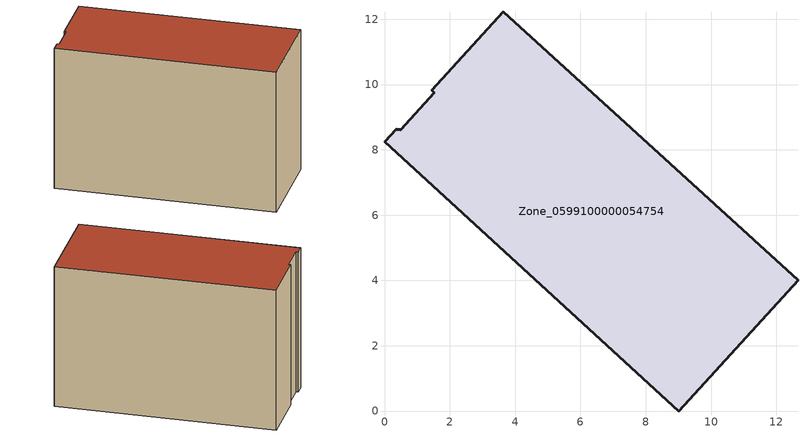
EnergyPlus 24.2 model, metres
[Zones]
Zone_0599100000054754
 floor ground (C_G): 0,8.24 0.36,8.64 0.49,8.61 1.53,9.75 1.45,9.83 3.64,12.22 12.66,4 9.01,0 z0
 wall outside (C_F): 3.64,12.22 1.45,9.83 1.53,9.75 0.49,8.61 0.36,8.64 0,8.24 9.01,0 12.66,4 3.64,12.22 z0:8.28
 roof outside (C_R): 0.36,8.64 0,8.24 9.01,0 12.66,4 3.64,12.22 1.45,9.83 1.53,9.75 0.49,8.61 z8.28
[BUILDING]
Pand.0599100000054754: North Axis=0; Terrain=City; Loads Convergence Tolerance Value=0.04; Temperature Convergence Tolerance Value=0.4; Solar Distribution=FullExterior; Maximum Number of Warmup Days=25; Minimum Number of Warmup Days=1
[Site:Location]
Rotterdam.The.Hague.AP_ZH_NLD Design_Conditions: Latitude=51.96; Longitude=4.45; Time Zone=1; Elevation=-4.5
[SITE:GROUNDTEMPERATURE:BUILDINGSURFACE]
18, 18, 18, 18, 18, 18, 18, 18, 18, 18, 18, 18
[MATERIAL] Thermal Absorptance=0.9; Solar Absorptance=0.7; Visible Absorptance=0.7
Name | Roughness | Thickness | Conductivity | Density | Specific Heat
G.TI.1975-1991 | MediumSmooth | 0.15 | 0.288461 | 540 | 1210
F.TI.1975-1991 | Rough | 0.3 | 0.230769 | 1920 | 840
R.TI.1975-1991 | MediumRough | 0.2 | 0.153846 | 1500 | 1000
[CONSTRUCTION]
C_G: G.TI.1975-1991
C_F: F.TI.1975-1991
C_R: R.TI.1975-1991
[ZONE]
Zone_0599100000054754: Type=1; Multiplier=1; Ceiling Height=Autocalculate; Volume=Autocalculate; Floor Area=autocalculate; Part of Total Floor Area=Yes
[ZONEINFILTRATION:DESIGNFLOWRATE]
Infil_Zone_0599100000054754: Zone or ZoneList or Space or SpaceList=Zone_0599100000054754; Schedule=AlwaysOn; Design Flow Rate Calculation Method=Flow/Area; Flow Rate per Floor Area=0.003; Constant Term Coefficient=1; Temperature Term Coefficient=0; Velocity Term Coefficient=0; Velocity Squared Term Coefficient=0
[HVACTEMPLATE:ZONE:IDEALLOADSAIRSYSTEM]
Zone_0599100000054754: Maximum Heating Supply Air Temperature=50; Minimum Cooling Supply Air Temperature=13; Maximum Heating Supply Air Humidity Ratio=0.0156; Minimum Cooling Supply Air Humidity Ratio=0.0077; Heating Limit=NoLimit; Cooling Limit=NoLimit; Dehumidification Control Type=ConstantSensibleHeatRatio; Cooling Sensible Heat Ratio=0.7; Dehumidification Setpoint=60; Humidification Control Type=None; Humidification Setpoint=30; Outdoor Air Method=None; Outdoor Air Flow Rate per Person=0.00944; Outdoor Air Flow Rate per Zone Floor Area=0; Outdoor Air Flow Rate per Zone=0; Demand Controlled Ventilation Type=None; Outdoor Air Economizer Type=NoEconomizer; Heat Recovery Type=None; Sensible Heat Recovery Effectiveness=0.7; Latent Heat Recovery Effectiveness=0.65
[ZONECONTROL:THERMOSTAT]
ThermostatControl_Zone_0599100000054754: Zone or ZoneList=Zone_0599100000054754; Control Type Schedule=DualSetpointControlType; Control 1=Thermostat_Zone_0599100000054754; Temperature Difference Between Cutout And Setpoint=0
[THERMOSTATSETPOINT:DUALSETPOINT]
Thermostat_Zone_0599100000054754: Heating Setpoint Temperature Schedule=HeatingSetpoint_Zone_0599100000054754; Cooling Setpoint Temperature Schedule=CoolingSetpoint_Zone_0599100000054754
[SCHEDULE:COMPACT]
HeatingSetpoint_Zone_0599100000054754: Through: 12/31, For: AllDays, Until: 24:00, 21
CoolingSetpoint_Zone_0599100000054754: Through: 12/31, For: AllDays, Until: 24:00, 24
DualSetpointControlType: Through: 12/31, For: AllDays, Until: 24:00, 4
AlwaysOn: Through: 12/31, For: AllDays, Until: 24:00, 1
